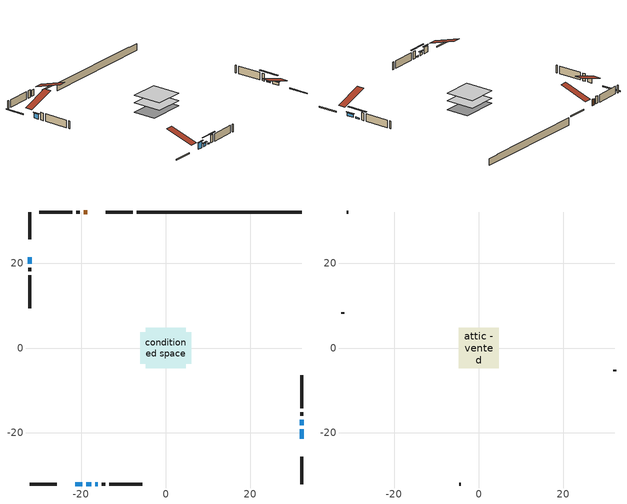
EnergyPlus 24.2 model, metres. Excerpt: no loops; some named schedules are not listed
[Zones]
conditioned space
 floor adiabatic (AdiabaticFloorConstruction): -4.74,-4.74 -4.74,4.74 4.74,4.74 4.74,-4.74 z0.23
 floor foundation (Slab1 construction): -6.02,-3.73 -6.02,3.73 6.02,3.73 6.02,-3.73 z-2.13
 wall outside (RimJoist1 construction): -7.79,32.15 -14.23,32.15 / -32.15,-32.15 -25.71,-32.15 / -32.15,32.15 -32.15,25.71 / 32.15,-32.15 32.15,-25.71 z0.23:0.53
 wall outside (AdiabaticWallConstruction 1): -18.52,32.15 -19.4,32.15 z0.23:2.26
 wall outside (AdiabaticWallConstruction): 32.15,-21.42 32.15,-19.18 / -18.77,-32.15 -17.64,-32.15 z0.23:1.17; -32.15,21.42 -32.15,19.9 z0.23:1.75; -21.42,-32.15 -19.69,-32.15 z0.23:2.21; 32.15,-18.26 32.15,-16.93 / -16.72,-32.15 -16.05,-32.15 z0.23:0.61
 wall outside (Wall1 construction): -20.33,32.15 -21.17,32.15 / -15.13,-32.15 -14.29,-32.15 / -32.15,18.97 -32.15,18.13 / 32.15,-16.01 32.15,-15.17 z0.23:2.67
 wall outside (Wall2 construction): -22.1,32.15 -29.93,32.15 / -13.36,-32.15 -5.53,-32.15 / -32.15,17.2 -32.15,9.37 / 32.15,-14.24 32.15,-6.41 z0.23:2.67
 wall foundation (FoundationWall1 construction): -6.87,32.15,-2.13 -6.87,32.15,0.23 28.25,32.15,0.23 28.25,32.15,0.04 32.15,32.15,0.04 32.15,32.15,-2.13
 window (WindowConstruction): 32.15,-21.42 32.15,-19.18 z0.23:1.17
 window (WindowConstruction 1): -32.15,21.42 -32.15,19.9 z0.23:1.75
 window (WindowConstruction 2): -21.42,-32.15 -19.69,-32.15 z0.23:2.21
 window (WindowConstruction 3): -18.76,-32.15 -17.65,-32.15 z0.23:1.17
 window (WindowConstruction 4): 32.15,-18.26 32.15,-16.93 z0.23:0.61
 window (WindowConstruction 5): -16.72,-32.15 -16.06,-32.15 z0.23:0.61
 door (Door): -18.52,32.15 -19.4,32.15 z0.23:2.26
 ceiling adiabatic (AdiabaticFloorConstruction): 4.74,-4.74 4.74,4.74 -4.74,4.74 -4.74,-4.74 z0.23
attic - vented
 floor to conditioned space (Floor1 construction Reversed): -4.74,-4.74 -4.74,4.74 4.74,4.74 4.74,-4.74 z2.67
 wall outside (Wall3 construction): -30.86,32.15 -31.22,32.15 / -4.6,-32.15 -4.24,-32.15 / -32.15,8.44 -32.15,8.08 / 32.15,-5.48 32.15,-5.11 z0.23:2.67
 roof outside (Roof1 construction): -17.59,32.15,2.67 -17.59,22.91,5.75 -15.16,22.91,5.75 -15.16,32.15,2.67; -22.35,-32.15,2.67 -22.35,-22.91,5.75 -24.78,-22.91,5.75 -24.78,-32.15,2.67; -32.15,22.35,2.67 -22.91,22.35,5.75 -22.91,24.78,5.75 -32.15,24.78,2.67; 32.15,-22.35,2.67 22.91,-22.35,5.75 22.91,-24.78,5.75 32.15,-24.78,2.67
shading: 32.15,-18.89 32.15,-21.72 32.45,-21.72 32.45,-18.89 z1.47; -32.15,19.6 -32.15,21.72 -32.45,21.72 -32.45,19.6 z2.05; -19.39,-32.15 -21.72,-32.15 -21.72,-32.45 -19.39,-32.45 z2.51; -17.35,-32.15 -19.06,-32.15 -19.06,-32.45 -17.35,-32.45 z1.47; 32.15,-14.19 32.15,-21 32.45,-21 32.45,-14.19 z3.35; -13.32,-32.15 -19.46,-32.15 -19.46,-32.45 -13.32,-32.45 z3.35
[Building]
Building 1: Terrain=Suburbs
[Site:Location]
Edmonton Intl AP_AB: Latitude {deg}=53.31; Longitude {deg}=-113.58; Time Zone {hr}=-7; Elevation {m}=723; Keep Site Location Information=Yes
[Site:GroundTemperature:Shallow]
-1.56185, -3.61833, -3.78302, -2.80711, 1.11059, 5.01004, 8.39065, 10.5322, 10.7141, 8.97234, 5.67794, 1.89811
[Site:WaterMainsTemperature]
Calculation Method=Schedule; Temperature Schedule=mains temperature schedule
[Material] Roughness=Rough; Thermal Absorptance=0.9
Name | Thickness {m} | Conductivity {W/m-K} | Density {kg/m3} | Specific Heat {J/kg-K} | Solar Absorptance | Visible Absorptance
asphalt or fiberglass shingles | 0.00635 | 0.162714 | 1121.4 | 1465.45 | 0.4 | 0.4
ceiling loosefill ins | 0.0846667 | 0.0480833 | 16.02 | 1046.75 | 0.7 | 0.7
ceiling stud and cavity | 0.1397 | 0.0816226 | 65.682 | 1177.47 | 0.7 | 0.7
concrete 4.0 in. | 0.1016 | 1.803125 | 2242.8 | 837.4 | 0.7 | 0.7
concrete 8.0 in. | 0.2032 | 1.803125 | 2242.8 | 837.4 | 0.7 | 0.7
door material | 0.04445 | 0.0451087 | 512.64 | 1214.23 | 0.7 | 0.7
floor covering | 0.0127 | 0.0433444 | 54.468 | 1339.84 | 0.6 | 0.6
floor rigid ins; wall rigid ins | 0.512978 | 0.029427 | 32.04 | 1214.23 | 0.7 | 0.7
floor stud and cavity | 0.1397 | 1.75129 | 37.0049 | 1207.88 | 0.7 | 0.7
furniture material conditioned space 1 | 0.1524 | 0.115458 | 640.8 | 1214.23 | 0.6 | 0.6
gypsum board | 0.0127 | 0.160291 | 801 | 837.4 | 0.6 | 0.6
osb sheathing 0.5 in. | 0.0127 | 0.115458 | 512.64 | 1214.23 | 0.7 | 0.7
osb sheathing 0.75 in. | 0.01905 | 0.115458 | 512.64 | 1214.23 | 0.7 | 0.7
osb sheathing 2.0 in. | 0.0508 | 0.115458 | 512.64 | 1214.23 | 0.7 | 0.7
rim joist stud and cavity | 0.0508 | 0.028103 | 125.044 | 1163.47 | 0.6 | 0.6
wall stud and cavity | 0.1397 | 0.10277 | 139.0536 | 1170.24 | 0.7 | 0.7
wall stud and cavity 1 | 0.1397 | 0.0889444 | 139.0536 | 1170.24 | 0.7 | 0.7
wall stud and cavity 2 | 0.0889 | 6.9971 | 50.32683 | 1063.81 | 0.6 | 0.6
wall stud and cavity 3 | 0.0889 | 0.380278 | 52.3479 | 1209.89 | 0.7 | 0.7
wall stud and cavity 4 | 0.0889 | 0.391764 | 83.0341 | 1211.67 | 0.7 | 0.7
wood siding | 0.0254 | 0.102417 | 544.68 | 1172.36 | 0.4 | 0.4
wood siding 1 | 0.00254 | 0.102417 | 544.68 | 1172.36 | 0.4 | 0.4
wood siding 2; wood siding 3; wood siding 4 | 0.0254 | 0.102417 | 544.68 | 1172.36 | 0.7 | 0.7
[WindowMaterial:SimpleGlazingSystem]
Name | U-Factor {W/m2-K} | Solar Heat Gain Coefficient
WindowMaterial | 2.25303 | 0.5
WindowMaterial 1 | 2.08326 | 0.64
WindowMaterial 2 | 2.236 | 0.55
WindowMaterial 3 | 2.42223 | 0.32
WindowMaterial 4 | 2.21328 | 0.5
[Construction]
AdiabaticFloorConstruction: floor stud and cavity, floor rigid ins, osb sheathing 0.75 in., floor covering
AdiabaticWallConstruction: wood siding 3, wall rigid ins, wall stud and cavity 3, gypsum board
AdiabaticWallConstruction 1: wood siding 4, wall rigid ins, wall stud and cavity 3, gypsum board
Door: door material
Floor1 construction Reversed: gypsum board, ceiling stud and cavity, ceiling loosefill ins
FoundationWall1 construction: concrete 8.0 in.
furniture construction conditioned space 1: furniture material conditioned space 1
PartitionWallConstruction: gypsum board, wall stud and cavity 4, gypsum board
RimJoist1 construction: wood siding 2, osb sheathing 2.0 in., rim joist stud and cavity
Roof1 construction: asphalt or fiberglass shingles
Slab1 construction: concrete 4.0 in.
Wall1 construction: wood siding, osb sheathing 0.5 in., wall stud and cavity, gypsum board
Wall2 construction: wood siding, osb sheathing 0.5 in., wall stud and cavity 1, gypsum board
Wall3 construction: wood siding 1, wall stud and cavity 2
WindowConstruction; WindowConstruction 3: WindowMaterial
WindowConstruction 1: WindowMaterial 1
WindowConstruction 2: WindowMaterial 2
WindowConstruction 4: WindowMaterial 3
WindowConstruction 5: WindowMaterial 4
[Zone] Multiplier=1; Part of Total Floor Area=Yes
Name | Volume {m3}
attic - vented | 44.9325
conditioned space | 449.9
[Space]
Name | Zone | Volume {m3}
attic - vented 1 | attic - vented | 44.9325
conditioned space 1 | conditioned space | 449.9
[ZoneInfiltration:EffectiveLeakageArea]
infil attic - vented 1: Zone or Space=attic - vented 1; Schedule=Always On Discrete; Effective Air Leakage Area {cm2}=3127.3; Stack Coefficient=0.000383637; Wind Coefficient=1.32337e-05
[ZoneMixing]
whole house fan mix: Zone or Space=attic - vented; Schedule=Always On Continuous; Design Flow Rate Calculation Method=Flow/Zone; Design Flow Rate {m3/s}=0; Source Zone or Space=conditioned space
[SurfaceProperty:ExposedFoundationPerimeter]
Slab1: Exposed Perimeter Calculation Method=TotalExposedPerimeter; Total Exposed Perimeter {m}=39.015
[InternalMass] Zone or ZoneList=conditioned space; Space or SpaceList=conditioned space 1
Name | Construction | Surface Area {m2}
furniture mass conditioned space 1 | furniture construction conditioned space 1 | 71.9242
partition wall mass | PartitionWallConstruction | 179.81
[Lights]
interior lighting: Zone or ZoneList or Space or SpaceList=conditioned space 1; Schedule=interior lighting schedule; Design Level Calculation Method=LightingLevel; Lighting Level {W}=343.2; Return Air Fraction=0; Fraction Radiant=0.6; Fraction Visible=0.2; Fraction Replaceable=1
[People]
occupants: Zone or ZoneList or Space or SpaceList=conditioned space 1; Number of People Schedule=occupants schedule; Number of People Calculation Method=People; Number of People=3; Fraction Radiant=0.314171; Sensible Heat Fraction=0.56303; Activity Level Schedule=occupants activity schedule; Carbon Dioxide Generation Rate {m3/s-W}=0; Enable ASHRAE 55 Comfort Warnings=No; Mean Radiant Temperature Calculation Type=EnclosureAveraged
[ElectricEquipment] Zone or ZoneList or Space or SpaceList=conditioned space 1; Design Level Calculation Method=EquipmentLevel
Name | Schedule | Design Level {W} | Fraction Latent | Fraction Radiant | Fraction Lost
clothes dryer | clothes dryer schedule | 140.772 | 0.015 | 0.081 | 0.85
clothes washer | clothes washer schedule | 32.1985 | 0.03 | 0.162 | 0.7
cooking range | cooking range schedule | 215.147 | 0.08 | 0.432 | 0.2
dishwasher | dishwasher schedule | 66.8632 | 0.3 | 0.18 | 0.4
fridge | fridge schedule | 72.9452 | 0 | 0.6 | 0
mech vent bath fan 0 | mech vent bath fan 0 schedule | 50.2 | 0 | 0 | 1
mech vent house fan | mech vent house fan schedule | 0 | 0 | 0 | 1
mech vent house fan cfis | mech vent house fan cfis schedule | 0 | 0 | 0 | 0
mech vent range fan 0 | mech vent range fan 0 schedule | 57 | 0 | 0 | 1
misc plug loads | misc plug loads schedule | 494.7 | 0.045 | 0.513 | 0.1
whole house fan | Always On Discrete | 0 | 0 | 0 | 1
[OtherEquipment] Zone or ZoneList or Space or SpaceList=conditioned space 1; Design Level Calculation Method=EquipmentLevel
Name | Fuel Type | Schedule | Design Level {W} | Fraction Latent | Fraction Radiant | Fraction Lost
clothes dryer 1 | Electricity | clothes dryer schedule | 0 | 0.015 | 0.081 | 0.85
cooking range 1 | Electricity | cooking range schedule | 0 | 0.08 | 0.432 | 0.2
general water use latent | None | general water use schedule | 62.594 | 1 | 0 | 0
general water use sensible | None | general water use schedule | -61.6891 | 0 | 0.6 | 0
mech vent house fan latent load | None | Always On Discrete | 0 | 1 | 0 | 0
mech vent house fan sensible load | None | Always On Discrete | 0 | 0 | 0 | 0
water heater energy adjustment1 | NaturalGas | Always On Discrete | 0.01 | 0 | 0 | 1
[ZoneInfiltration:DesignFlowRate] Zone or ZoneList or Space or SpaceList=conditioned space 1; Schedule=Always On Discrete; Design Flow Rate Calculation Method=Flow/Zone; Design Flow Rate {m3/s}=0
infil flow; natural vent flow; whole house fan flow
[AvailabilityManager:Scheduled]
furnace airloop Availability Manager: Schedule=Always On Discrete
[Foundation:Kiva]
Foundation Kiva 1: Initial Indoor Air Temperature {C}=18; Wall Height Above Grade {m}=0.230002; Wall Depth Below Slab {m}=0.2032
[Foundation:Kiva:Settings]
Soil Conductivity {W/m-K}=0.849921; Soil Density {kg/m3}=1842.3; Soil Specific Heat {J/kg-K}=418.7; Ground Solar Absorptivity=0.9; Ground Thermal Absorptivity=0.9; Ground Surface Roughness {m}=0.03; Far-Field Width {m}=40; Deep-Ground Boundary Condition=ZeroFlux; Deep-Ground Depth {m}=40; Minimum Cell Dimension {m}=0.2; Maximum Cell Growth Coefficient=3; Simulation Timestep=Timestep
[Exterior:Lights]
exterior lighting: Schedule=exterior lighting schedule; Design Level {W}=75.6
[Generator:PVWatts]
PVSystem0 generator: DC System Capacity {W}=2282; Module Type=Standard; Array Type=FixedRoofMounted; System Losses=0.04; Array Geometry Type=TiltAzimuth; Tilt Angle {deg}=24; Azimuth Angle {deg}=170; Ground Coverage Ratio=0.4
[ElectricLoadCenter:Inverter:PVWatts]
PVSystem inverter: DC to AC Size Ratio=1.1; Inverter Efficiency=0.96
[ElectricLoadCenter:Distribution]
PVSystem elec load center dist: Generator List=PVSystem elec load center dist Generators; Generator Operation Scheme Type=Baseload; Electrical Buss Type=DirectCurrentWithInverter; Inverter=PVSystem inverter
[ElectricLoadCenter:Generators]
PVSystem elec load center dist Generators: Generator Name 1=PVSystem0 generator; Generator Object Type 1=Generator:PVWatts; Generator Rated Electric Power Output 1 {W}=2282
[EnergyManagementSystem:GlobalVariable]
furnace_airloop_Fan_RTF
infil_program_Qfan
infil_program_Qinf
natural_vent_program_Qnv
natural_vent_program_Qwhf
[EnergyManagementSystem:Sensor]
Name | Output:Variable or Output:Meter Index Key | Output:Variable or Output:Meter
airflow_gain | infil flow | Infiltration Sensible Heat Gain Energy
airflow_gain_1 | natural vent flow | Infiltration Sensible Heat Gain Energy
airflow_gain_2 | whole house fan flow | Infiltration Sensible Heat Gain Energy
airflow_loss | infil flow | Infiltration Sensible Heat Loss Energy
airflow_loss_1 | natural vent flow | Infiltration Sensible Heat Loss Energy
airflow_loss_2 | whole house fan flow | Infiltration Sensible Heat Loss Energy
clg_load_cond |  | Cooling:EnergyTransfer:Zone:CONDITIONED SPACE
clg_sp_s; clg_sp_s_1 | cooling setpoint | Schedule Value
clothes_dryer_exhaust_0_sch_s | clothes dryer exhaust 0 schedule | Schedule Value
cool_season | cooling season schedule | Schedule Value
htg_load_cond |  | Heating:EnergyTransfer:Zone:CONDITIONED SPACE
htg_sp_s; htg_sp_s_1 | heating setpoint | Schedule Value
ig_ee_conv | clothes dryer | Electric Equipment Convective Heating Energy
ig_ee_conv_2 | cooking range | Electric Equipment Convective Heating Energy
ig_ee_conv_4 | fridge | Electric Equipment Convective Heating Energy
ig_ee_conv_5 | misc plug loads | Electric Equipment Convective Heating Energy
ig_ee_conv_6 | whole house fan | Electric Equipment Convective Heating Energy
ig_ee_rad | clothes dryer | Electric Equipment Radiant Heating Energy
ig_ee_rad_2 | cooking range | Electric Equipment Radiant Heating Energy
ig_ee_rad_4 | fridge | Electric Equipment Radiant Heating Energy
ig_ee_rad_5 | misc plug loads | Electric Equipment Radiant Heating Energy
ig_ee_rad_6 | whole house fan | Electric Equipment Radiant Heating Energy
ig_lgt_conv | interior lighting | Lights Convective Heating Energy
ig_lgt_rad | interior lighting | Lights Radiant Heating Energy
ig_lgt_vis | interior lighting | Lights Visible Radiation Heating Energy
ig_oe_conv | clothes dryer 1 | Other Equipment Convective Heating Energy
ig_oe_conv_1 | cooking range 1 | Other Equipment Convective Heating Energy
ig_oe_conv_2 | general water use latent | Other Equipment Convective Heating Energy
ig_oe_conv_3 | general water use sensible | Other Equipment Convective Heating Energy
ig_oe_conv_4 | water heater energy adjustment1 | Other Equipment Convective Heating Energy
ig_oe_rad | clothes dryer 1 | Other Equipment Radiant Heating Energy
ig_oe_rad_1 | cooking range 1 | Other Equipment Radiant Heating Energy
ig_oe_rad_2 | general water use latent | Other Equipment Radiant Heating Energy
ig_oe_rad_3 | general water use sensible | Other Equipment Radiant Heating Energy
ig_oe_rad_4 | water heater energy adjustment1 | Other Equipment Radiant Heating Energy
ig_ppl_conv | occupants | People Convective Heating Energy
ig_ppl_rad | occupants | People Radiant Heating Energy
im_conv | furniture mass conditioned space 1 | Surface Inside Face Convection Heat Gain Energy
im_conv_1 | partition wall mass | Surface Inside Face Convection Heat Gain Energy
im_ig | furniture mass conditioned space 1 | Surface Inside Face Internal Gains Radiation Heat Gain Energy
im_ig_1 | partition wall mass | Surface Inside Face Internal Gains Radiation Heat Gain Energy
im_lgt | furniture mass conditioned space 1 | Surface Inside Face Lights Radiation Heat Gain Energy
im_lgt_1 | partition wall mass | Surface Inside Face Lights Radiation Heat Gain Energy
im_sol | furniture mass conditioned space 1 | Surface Inside Face Solar Radiation Heat Gain Energy
im_sol_1 | partition wall mass | Surface Inside Face Solar Radiation Heat Gain Energy
im_surf | furniture mass conditioned space 1 | Surface Inside Face Net Surface Thermal Radiation Heat Gain Energy
im_surf_1 | partition wall mass | Surface Inside Face Net Surface Thermal Radiation Heat Gain Energy
mech_vent_bath_fan_0_sch_s | mech vent bath fan 0 schedule | Schedule Value
mech_vent_range_fan_0_sch_s | mech vent range fan 0 schedule | Schedule Value
mv_conv | mech vent bath fan 0 | Electric Equipment Convective Heating Energy
mv_conv_1 | mech vent house fan | Electric Equipment Convective Heating Energy
mv_conv_2 | mech vent house fan cfis | Electric Equipment Convective Heating Energy
mv_conv_3 | mech vent range fan 0 | Electric Equipment Convective Heating Energy
mv_conv_4 | mech vent house fan latent load | Other Equipment Convective Heating Energy
mv_conv_5 | mech vent house fan sensible load | Other Equipment Convective Heating Energy
mv_rad | mech vent bath fan 0 | Electric Equipment Radiant Heating Energy
mv_rad_1 | mech vent house fan | Electric Equipment Radiant Heating Energy
mv_rad_2 | mech vent house fan cfis | Electric Equipment Radiant Heating Energy
mv_rad_3 | mech vent range fan 0 | Electric Equipment Radiant Heating Energy
mv_rad_4 | mech vent house fan latent load | Other Equipment Radiant Heating Energy
mv_rad_5 | mech vent house fan sensible load | Other Equipment Radiant Heating Energy
natural_vent_s | natural vent schedule | Schedule Value
out_pb_s |  | Site Outdoor Air Barometric Pressure
out_wt_s |  | Site Outdoor Air Humidity Ratio
site_vw_s |  | Site Wind Speed
ss_back_out | Window1 | Surface Window Shortwave from Zone Back Out Window Heat Transfer Rate
ss_back_out_1 | Window3 | Surface Window Shortwave from Zone Back Out Window Heat Transfer Rate
ss_back_out_2 | Window4 | Surface Window Shortwave from Zone Back Out Window Heat Transfer Rate
ss_back_out_3 | Window5 | Surface Window Shortwave from Zone Back Out Window Heat Transfer Rate
ss_back_out_4 | Window6 | Surface Window Shortwave from Zone Back Out Window Heat Transfer Rate
ss_back_out_5 | Window8 | Surface Window Shortwave from Zone Back Out Window Heat Transfer Rate
ss_conv | Door1 | Surface Inside Face Convection Heat Gain Energy
ss_conv_1 | Window1 | Surface Inside Face Convection Heat Gain Energy
ss_conv_2 | Window3 | Surface Inside Face Convection Heat Gain Energy
ss_conv_3 | Window4 | Surface Inside Face Convection Heat Gain Energy
ss_conv_4 | Window5 | Surface Inside Face Convection Heat Gain Energy
ss_conv_5 | Window6 | Surface Inside Face Convection Heat Gain Energy
ss_conv_6 | Window8 | Surface Inside Face Convection Heat Gain Energy
ss_ig | Door1 | Surface Inside Face Internal Gains Radiation Heat Gain Energy
ss_ig_1 | Window1 | Surface Inside Face Internal Gains Radiation Heat Gain Energy
ss_ig_2 | Window3 | Surface Inside Face Internal Gains Radiation Heat Gain Energy
ss_ig_3 | Window4 | Surface Inside Face Internal Gains Radiation Heat Gain Energy
ss_ig_4 | Window5 | Surface Inside Face Internal Gains Radiation Heat Gain Energy
ss_ig_5 | Window6 | Surface Inside Face Internal Gains Radiation Heat Gain Energy
ss_ig_6 | Window8 | Surface Inside Face Internal Gains Radiation Heat Gain Energy
ss_lgt | Door1 | Surface Inside Face Lights Radiation Heat Gain Energy
ss_sol | Door1 | Surface Inside Face Solar Radiation Heat Gain Energy
ss_surf | Door1 | Surface Inside Face Net Surface Thermal Radiation Heat Gain Energy
ss_surf_1 | Window1 | Surface Inside Face Net Surface Thermal Radiation Heat Gain Energy
ss_surf_2 | Window3 | Surface Inside Face Net Surface Thermal Radiation Heat Gain Energy
ss_surf_3 | Window4 | Surface Inside Face Net Surface Thermal Radiation Heat Gain Energy
ss_surf_4 | Window5 | Surface Inside Face Net Surface Thermal Radiation Heat Gain Energy
ss_surf_5 | Window6 | Surface Inside Face Net Surface Thermal Radiation Heat Gain Energy
ss_surf_6 | Window8 | Surface Inside Face Net Surface Thermal Radiation Heat Gain Energy
ss_trans_in | Window1 | Surface Window Transmitted Solar Radiation Rate
ss_trans_in_1 | Window3 | Surface Window Transmitted Solar Radiation Rate
ss_trans_in_2 | Window4 | Surface Window Transmitted Solar Radiation Rate
ss_trans_in_3 | Window5 | Surface Window Transmitted Solar Radiation Rate
ss_trans_in_4 | Window6 | Surface Window Transmitted Solar Radiation Rate
ss_trans_in_5 | Window8 | Surface Window Transmitted Solar Radiation Rate
ss_trans_out | Window1 | Surface Inside Face Initial Transmitted Diffuse Transmitted Out Window Solar Radiation Rate
ss_trans_out_1 | Window3 | Surface Inside Face Initial Transmitted Diffuse Transmitted Out Window Solar Radiation Rate
ss_trans_out_2 | Window4 | Surface Inside Face Initial Transmitted Diffuse Transmitted Out Window Solar Radiation Rate
ss_trans_out_3 | Window5 | Surface Inside Face Initial Transmitted Diffuse Transmitted Out Window Solar Radiation Rate
ss_trans_out_4 | Window6 | Surface Inside Face Initial Transmitted Diffuse Transmitted Out Window Solar Radiation Rate
ss_trans_out_5 | Window8 | Surface Inside Face Initial Transmitted Diffuse Transmitted Out Window Solar Radiation Rate
s_conv | Floor1 | Surface Inside Face Convection Heat Gain Energy
s_conv_1 | FoundationWall1 | Surface Inside Face Convection Heat Gain Energy
s_conv_10 | Wall1:180 | Surface Inside Face Convection Heat Gain Energy
s_conv_11 | Wall1:270 | Surface Inside Face Convection Heat Gain Energy
s_conv_12 | Wall1:90 | Surface Inside Face Convection Heat Gain Energy
s_conv_13 | Wall2:0 | Surface Inside Face Convection Heat Gain Energy
s_conv_14 | Wall2:180 | Surface Inside Face Convection Heat Gain Energy
s_conv_15 | Wall2:270 | Surface Inside Face Convection Heat Gain Energy
s_conv_16 | Wall2:90 | Surface Inside Face Convection Heat Gain Energy
s_conv_2 | inferred conditioned ceiling | Surface Inside Face Convection Heat Gain Energy
s_conv_3 | inferred conditioned floor | Surface Inside Face Convection Heat Gain Energy
s_conv_4 | RimJoist1:0 | Surface Inside Face Convection Heat Gain Energy
s_conv_5 | RimJoist1:180 | Surface Inside Face Convection Heat Gain Energy
s_conv_6 | RimJoist1:270 | Surface Inside Face Convection Heat Gain Energy
s_conv_7 | RimJoist1:90 | Surface Inside Face Convection Heat Gain Energy
s_conv_8 | Slab1 | Surface Inside Face Convection Heat Gain Energy
s_conv_9 | Wall1:0 | Surface Inside Face Convection Heat Gain Energy
s_ig | Floor1 | Surface Inside Face Internal Gains Radiation Heat Gain Energy
s_ig_1 | FoundationWall1 | Surface Inside Face Internal Gains Radiation Heat Gain Energy
s_ig_10 | Wall1:180 | Surface Inside Face Internal Gains Radiation Heat Gain Energy
s_ig_11 | Wall1:270 | Surface Inside Face Internal Gains Radiation Heat Gain Energy
s_ig_12 | Wall1:90 | Surface Inside Face Internal Gains Radiation Heat Gain Energy
s_ig_13 | Wall2:0 | Surface Inside Face Internal Gains Radiation Heat Gain Energy
s_ig_14 | Wall2:180 | Surface Inside Face Internal Gains Radiation Heat Gain Energy
s_ig_15 | Wall2:270 | Surface Inside Face Internal Gains Radiation Heat Gain Energy
s_ig_16 | Wall2:90 | Surface Inside Face Internal Gains Radiation Heat Gain Energy
s_ig_2 | inferred conditioned ceiling | Surface Inside Face Internal Gains Radiation Heat Gain Energy
s_ig_3 | inferred conditioned floor | Surface Inside Face Internal Gains Radiation Heat Gain Energy
s_ig_4 | RimJoist1:0 | Surface Inside Face Internal Gains Radiation Heat Gain Energy
s_ig_5 | RimJoist1:180 | Surface Inside Face Internal Gains Radiation Heat Gain Energy
s_ig_6 | RimJoist1:270 | Surface Inside Face Internal Gains Radiation Heat Gain Energy
s_ig_7 | RimJoist1:90 | Surface Inside Face Internal Gains Radiation Heat Gain Energy
s_ig_8 | Slab1 | Surface Inside Face Internal Gains Radiation Heat Gain Energy
s_ig_9 | Wall1:0 | Surface Inside Face Internal Gains Radiation Heat Gain Energy
s_lgt | Floor1 | Surface Inside Face Lights Radiation Heat Gain Energy
s_lgt_1 | FoundationWall1 | Surface Inside Face Lights Radiation Heat Gain Energy
s_lgt_10 | Wall1:180 | Surface Inside Face Lights Radiation Heat Gain Energy
s_lgt_11 | Wall1:270 | Surface Inside Face Lights Radiation Heat Gain Energy
s_lgt_12 | Wall1:90 | Surface Inside Face Lights Radiation Heat Gain Energy
s_lgt_13 | Wall2:0 | Surface Inside Face Lights Radiation Heat Gain Energy
s_lgt_14 | Wall2:180 | Surface Inside Face Lights Radiation Heat Gain Energy
s_lgt_15 | Wall2:270 | Surface Inside Face Lights Radiation Heat Gain Energy
s_lgt_16 | Wall2:90 | Surface Inside Face Lights Radiation Heat Gain Energy
s_lgt_2 | inferred conditioned ceiling | Surface Inside Face Lights Radiation Heat Gain Energy
s_lgt_3 | inferred conditioned floor | Surface Inside Face Lights Radiation Heat Gain Energy
s_lgt_4 | RimJoist1:0 | Surface Inside Face Lights Radiation Heat Gain Energy
s_lgt_5 | RimJoist1:180 | Surface Inside Face Lights Radiation Heat Gain Energy
s_lgt_6 | RimJoist1:270 | Surface Inside Face Lights Radiation Heat Gain Energy
s_lgt_7 | RimJoist1:90 | Surface Inside Face Lights Radiation Heat Gain Energy
s_lgt_8 | Slab1 | Surface Inside Face Lights Radiation Heat Gain Energy
s_lgt_9 | Wall1:0 | Surface Inside Face Lights Radiation Heat Gain Energy
s_sol | Floor1 | Surface Inside Face Solar Radiation Heat Gain Energy
s_sol_1 | FoundationWall1 | Surface Inside Face Solar Radiation Heat Gain Energy
s_sol_10 | Wall1:180 | Surface Inside Face Solar Radiation Heat Gain Energy
s_sol_11 | Wall1:270 | Surface Inside Face Solar Radiation Heat Gain Energy
s_sol_12 | Wall1:90 | Surface Inside Face Solar Radiation Heat Gain Energy
s_sol_13 | Wall2:0 | Surface Inside Face Solar Radiation Heat Gain Energy
s_sol_14 | Wall2:180 | Surface Inside Face Solar Radiation Heat Gain Energy
s_sol_15 | Wall2:270 | Surface Inside Face Solar Radiation Heat Gain Energy
s_sol_16 | Wall2:90 | Surface Inside Face Solar Radiation Heat Gain Energy
s_sol_2 | inferred conditioned ceiling | Surface Inside Face Solar Radiation Heat Gain Energy
s_sol_3 | inferred conditioned floor | Surface Inside Face Solar Radiation Heat Gain Energy
s_sol_4 | RimJoist1:0 | Surface Inside Face Solar Radiation Heat Gain Energy
s_sol_5 | RimJoist1:180 | Surface Inside Face Solar Radiation Heat Gain Energy
s_sol_6 | RimJoist1:270 | Surface Inside Face Solar Radiation Heat Gain Energy
s_sol_7 | RimJoist1:90 | Surface Inside Face Solar Radiation Heat Gain Energy
s_sol_8 | Slab1 | Surface Inside Face Solar Radiation Heat Gain Energy
s_sol_9 | Wall1:0 | Surface Inside Face Solar Radiation Heat Gain Energy
